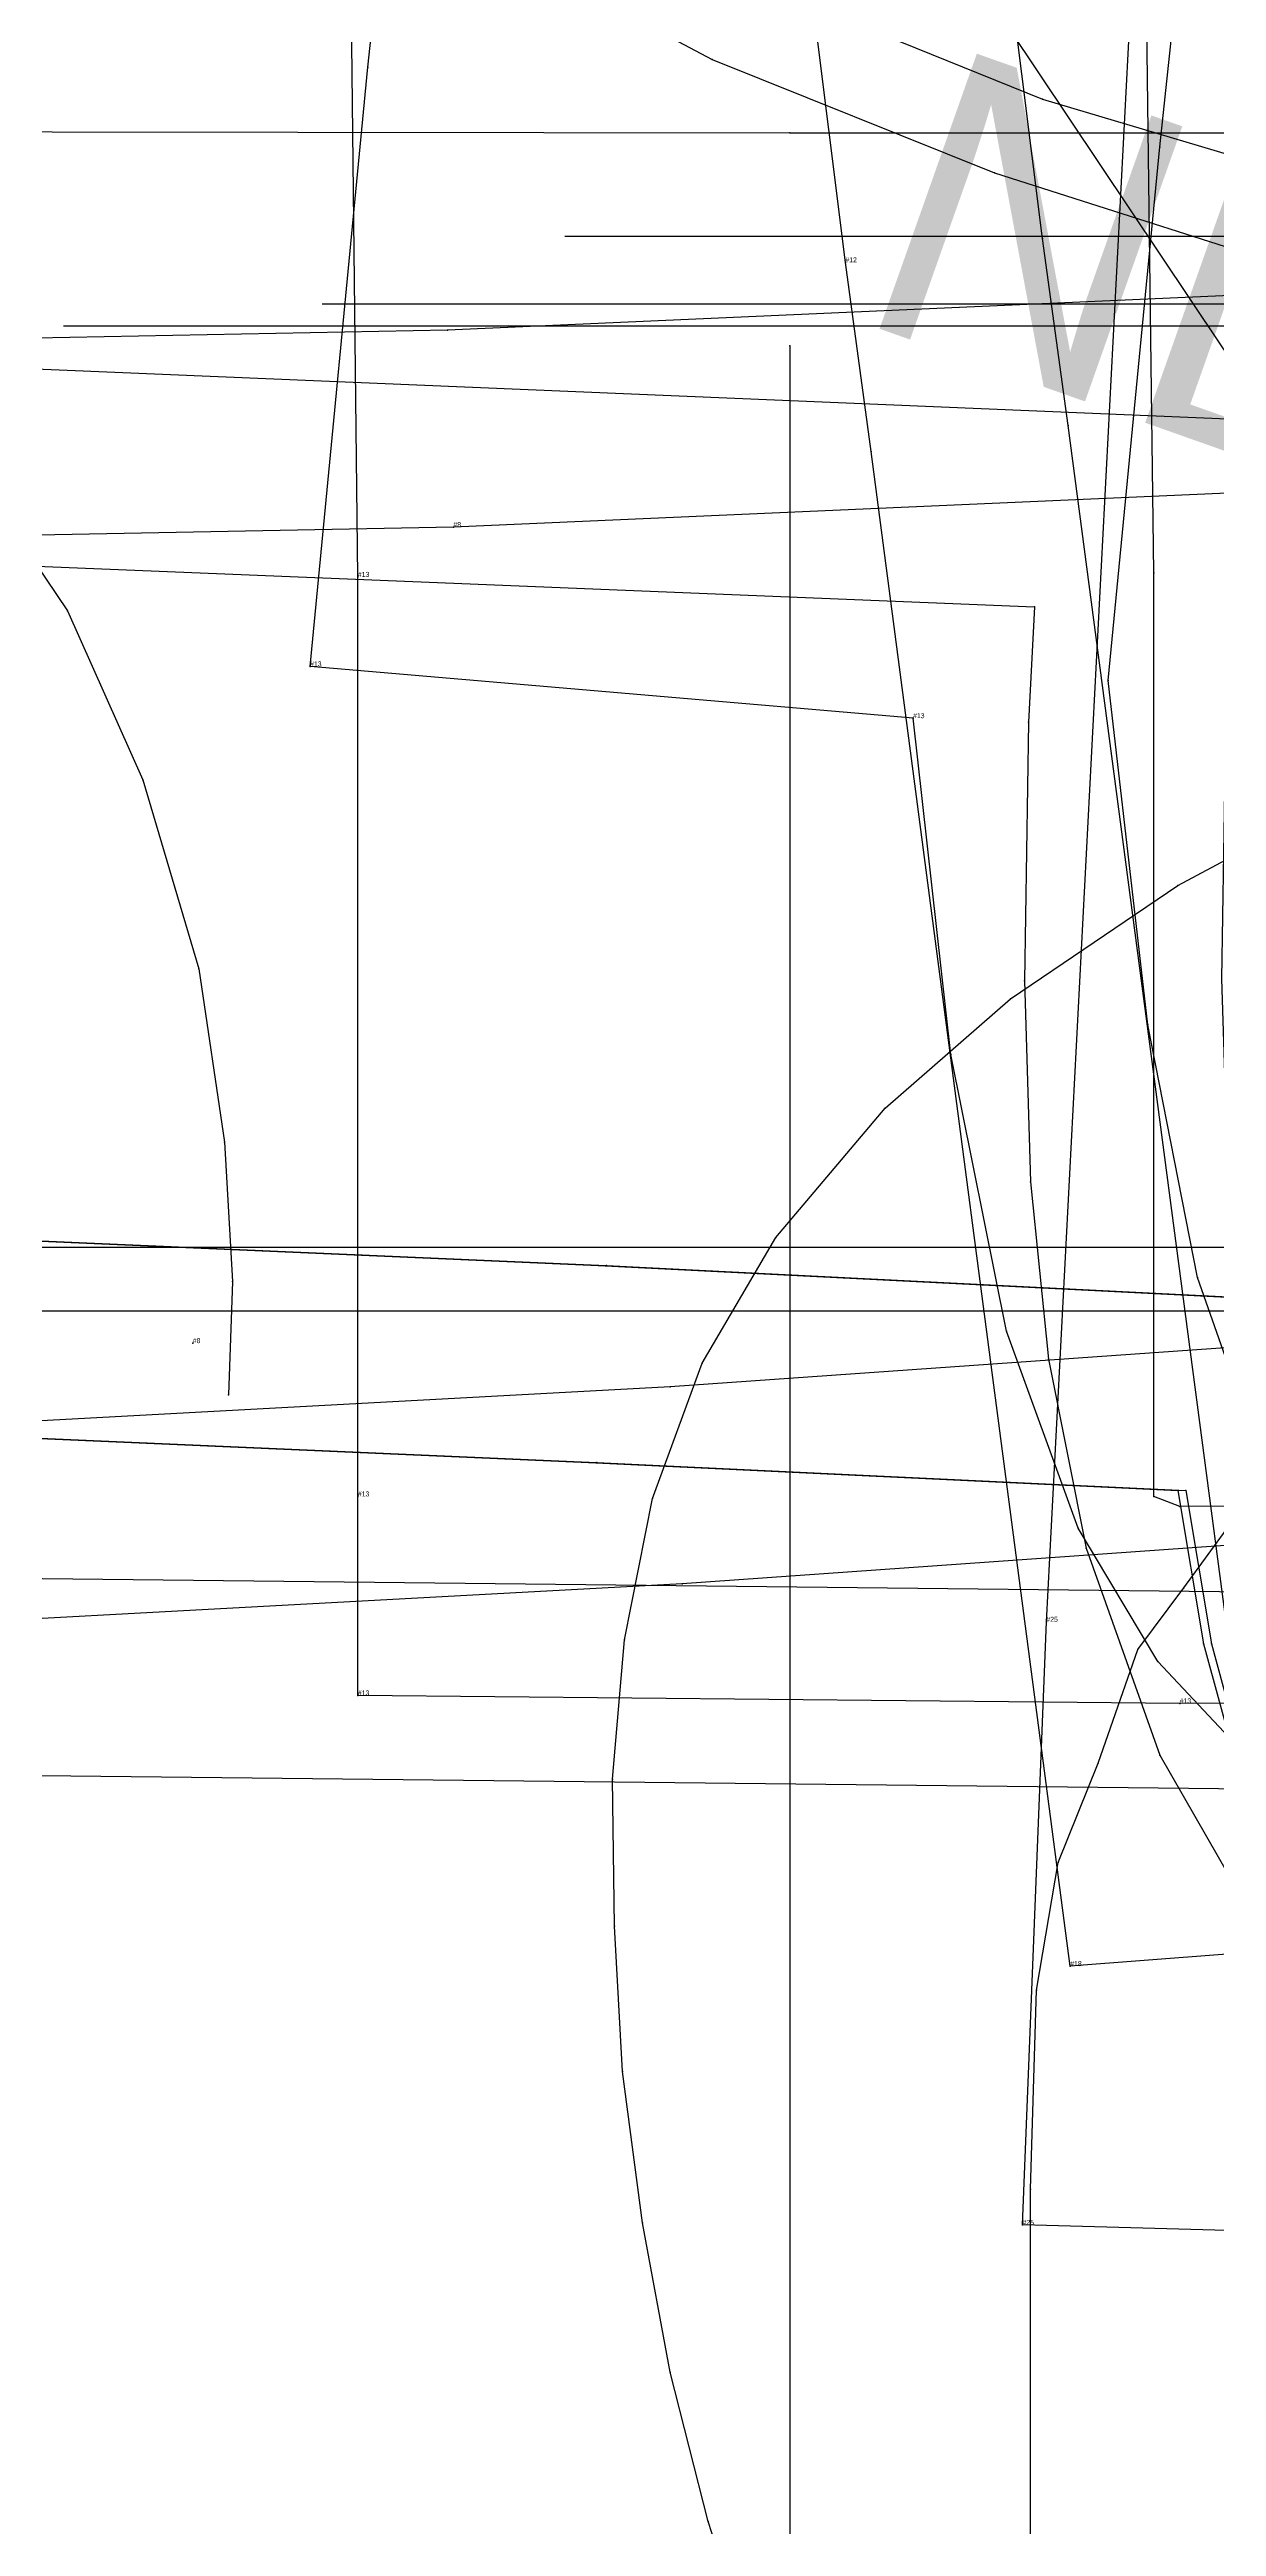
# Model space of a CAD drawing. Header units: metres. Extents: x -978 to 4188, y -881 to 1095.
# Drawn here: x -133.1 to -74.5, y 58.5 to 183 of the extents above; entities that cross this region are included whole.
import ezdxf

# ---------------------------------------------------------------- set-up
doc = ezdxf.new("R2010")
doc.units = ezdxf.units.M

# ---------------------------------------------------------------- blocks, each defined once
blk = doc.blocks.new('BACK 2P')
at = {"layer": '1'}
blk.add_lwpolyline([(264.6, 211.15), (267.7, 159.85), (271.5, 95.55), (273.6, 58.35), (274.1, 48.85), (254.3, 47.65), (241.3, 47.35), (215.9, 47.15), (163.6, 47.15), (78.4, 47.95), (-29.4, 49.15)], dxfattribs=at)
at = {"layer": '14'}
blk.add_lwpolyline([(254.7, 210.85), (257.8, 159.25), (261.6, 95.05), (263.7, 57.85), (253.9, 57.55), (241.2, 57.25), (215.9, 57.15), (163.6, 57.15), (78.4, 57.85), (-29.3, 59.05)], dxfattribs=at)
at = {"layer": '5'}
blk.add_line((166.7, 123.05), (-12.2, 123.05), dxfattribs=at)
at = {"layer": '7'}
blk.add_line((174.8, 121.95), (-25.2, 121.95), dxfattribs=at)
at = {"layer": '84'}
blk.add_lwpolyline([(264.6, 211.15), (267.7, 159.85), (271.5, 95.55), (273.6, 58.35), (274.1, 48.85), (254.3, 47.65), (241.3, 47.35), (215.9, 47.15), (163.6, 47.15), (78.4, 47.95), (-29.4, 49.15)], dxfattribs=at)
at = {"layer": '87'}
blk.add_lwpolyline([(254.7, 210.85), (257.8, 159.25), (261.6, 95.05), (263.7, 57.85), (253.9, 57.55), (241.2, 57.25), (215.9, 57.15), (163.6, 57.15), (78.4, 57.85), (-29.3, 59.05)], dxfattribs=at)
blk = doc.blocks.new('BTTM BK 2P')
at = {"layer": '1'}
blk.add_lwpolyline([(220.6, 49.65), (210.6, 49.65), (165, 50.05), (68.3, 50.45), (-14.6, 50.25), (-55.9, 50.65), (-55.9, 60.65), (-55.9, 106.85), (-56.6, 169.35), (-58.3, 266.95), (-60.2, 333.45), (-61.7, 366.95), (-21.6, 366.95), (77.6, 366.85), (186.5, 366.55), (216.3, 366.35), (217.8, 305.55), (218.5, 276.75), (219.3, 241.95), (219.5, 237.25), (220.4, 169.25), (220.6, 106.45), (220.6, 59.35), (220.6, 49.65)], close=True, dxfattribs=at)
at = {"layer": '14'}
blk.add_lwpolyline([(210.6, 59.65), (165, 59.95), (68.3, 60.35), (-14.6, 60.15), (-15.9, 60.65), (-15.9, 107.05), (-16.7, 169.85), (-18.4, 267.75), (-20.3, 334.85), (-21.2, 356.95), (77.6, 356.95), (186.5, 356.65), (206.6, 356.55), (207.9, 305.35), (208.6, 276.55), (209.4, 241.95), (209.6, 236.95), (210.5, 169.15), (210.6, 106.45), (210.6, 59.65)], dxfattribs=at)
at = {"layer": '2'}
for p in [(-15.9, 107.05), (-55.9, 106.85), (-55.9, 60.65), (-55.9, 60.65), (-15.9, 60.65), (-14.6, 60.15), (-55.9, 50.65), (-14.6, 50.25), (-14.6, 50.25)]:
    blk.add_point(p, dxfattribs=at)
at = {"layer": '4'}
for p in [(-55.9, 60.65, 2.5), (-14.6, 50.25, 2.5)]:
    blk.add_point(p, dxfattribs=at)
at = {"layer": '84'}
blk.add_lwpolyline([(220.6, 49.65), (210.6, 49.65), (165, 50.05), (68.3, 50.45), (-14.6, 50.25), (-55.9, 50.65), (-55.9, 60.65), (-55.9, 106.85), (-56.6, 169.35), (-58.3, 266.95), (-60.2, 333.45), (-61.7, 366.95), (-21.6, 366.95), (77.6, 366.85), (186.5, 366.55), (216.3, 366.35), (217.8, 305.55), (218.5, 276.75), (219.3, 241.95), (219.5, 237.25), (220.4, 169.25), (220.6, 106.45), (220.6, 59.35), (220.6, 49.65)], close=True, dxfattribs=at)
at = {"layer": '87'}
blk.add_lwpolyline([(210.6, 59.65), (165, 59.95), (68.3, 60.35), (-14.6, 60.15), (-15.9, 60.65), (-15.9, 107.05), (-16.7, 169.85), (-18.4, 267.75), (-20.3, 334.85), (-21.2, 356.95), (77.6, 356.95), (186.5, 356.65), (206.6, 356.55), (207.9, 305.35), (208.6, 276.55), (209.4, 241.95), (209.6, 236.95), (210.5, 169.15), (210.6, 106.45), (210.6, 59.65)], dxfattribs=at)
at = {"layer": '2'}
for p in [(-55.9, 106.85), (-55.9, 60.65), (-55.9, 50.65), (-14.6, 50.25)]:
    blk.add_text('#13', height=0.25, dxfattribs=at).set_placement(p)
blk = doc.blocks.new('LEFT FRONT 1P')
at = {"layer": '1'}
blk.add_lwpolyline([(175.1, 58.55), (13.2, 46.05), (-22, 43.35), (-32, 119.45), (-33.3, 128.95), (-41.6, 195.25), (-50.3, 269.45)], dxfattribs=at)
at = {"layer": '14'}
blk.add_lwpolyline([(162.6, 67.55), (12.5, 55.95), (-13.3, 54.05), (-22.1, 120.75), (-23.4, 130.15), (-31.7, 196.35), (-40.4, 270.45)], dxfattribs=at)
at = {"layer": '2'}
for p in [(-23.4, 130.15), (-33.3, 128.95), (-33.3, 128.95), (-22, 43.35)]:
    blk.add_point(p, dxfattribs=at)
at = {"layer": '3'}
for p in [(-22.1, 120.75), (-32, 119.45)]:
    blk.add_point(p, dxfattribs=at)
at = {"layer": '4'}
blk.add_point((-33.3, 128.95, 2.5), dxfattribs=at)
at = {"layer": '84'}
blk.add_lwpolyline([(175.1, 58.55), (13.2, 46.05), (-22, 43.35), (-32, 119.45), (-33.3, 128.95), (-41.6, 195.25), (-50.3, 269.45)], dxfattribs=at)
at = {"layer": '87'}
blk.add_lwpolyline([(162.6, 67.55), (12.5, 55.95), (-13.3, 54.05), (-22.1, 120.75), (-23.4, 130.15), (-31.7, 196.35), (-40.4, 270.45)], dxfattribs=at)
at = {"layer": '2'}
for s, p in [('#12', (-33.3, 128.95)), ('#18', (-22, 43.35))]:
    blk.add_text(s, height=0.25, dxfattribs=at).set_placement(p)
blk = doc.blocks.new('POCKET 2P')
at = {"layer": '1'}
blk.add_lwpolyline([(-41.9, 91.65), (-41.9, 118.85), (-41.6, 128.85), (-40.5, 135.25), (-38.5, 140.25), (-36.5, 145.95), (-34.2, 149.05), (-29.3, 155.75), (-18.7, 161.25), (-15.6, 163.05), (-11.6, 165.05), (-6, 166.95), (2, 167.85), (9.3, 167.55), (15.4, 166.95), (21.1, 166.35), (89.6, 159.45), (153.4, 152.45), (185.6, 156.05), (185.6, 156.05), (185.6, -35.05)], dxfattribs=at)
at = {"layer": '2'}
for p in [(-34.2, 149.05), (-34.2, 149.05), (-41.9, 118.85)]:
    blk.add_point(p, dxfattribs=at)
at = {"layer": '3'}
for p in [(-36.5, 145.95), (-38.5, 140.25), (-40.5, 135.25), (-41.6, 128.85)]:
    blk.add_point(p, dxfattribs=at)
at = {"layer": '4'}
blk.add_point((-34.2, 149.05, 2.5), dxfattribs=at)
at = {"layer": '84'}
blk.add_lwpolyline([(-41.9, 91.65), (-41.9, 118.85), (-41.6, 128.85), (-40.5, 135.25), (-38.5, 140.25), (-36.5, 145.95), (-34.2, 149.05), (-29.3, 155.75), (-18.7, 161.25), (-15.6, 163.05), (-11.6, 165.05), (-6, 166.95), (2, 167.85), (9.3, 167.55), (15.4, 166.95), (21.1, 166.35), (89.6, 159.45), (153.4, 152.45), (185.6, 156.05), (185.6, 156.05), (185.6, -35.05)], dxfattribs=at)
blk = doc.blocks.new('LINING POCKET 2P')
at = {"layer": '1'}
blk.add_lwpolyline([(-41.9, 91.65), (-41.9, 118.85), (-41.6, 128.85), (-40.5, 135.25), (-38.5, 140.25), (-36.5, 145.95), (-34.2, 149.05), (-29.3, 155.75), (-18.7, 161.25), (-15.6, 163.05), (-11.6, 165.05), (-6, 166.95), (2, 167.85), (9.3, 167.55), (15.4, 166.95), (21.1, 166.35), (89.6, 159.45), (143.5, 153.65), (143.5, -32.05)], dxfattribs=at)
at = {"layer": '2'}
for p in [(-34.2, 149.05), (-34.2, 149.05), (-41.9, 118.85)]:
    blk.add_point(p, dxfattribs=at)
at = {"layer": '3'}
for p in [(-36.5, 145.95), (-38.5, 140.25), (-40.5, 135.25), (-41.6, 128.85)]:
    blk.add_point(p, dxfattribs=at)
at = {"layer": '4'}
blk.add_point((-34.2, 149.05, 2.5), dxfattribs=at)
at = {"layer": '84'}
blk.add_lwpolyline([(-41.9, 91.65), (-41.9, 118.85), (-41.6, 128.85), (-40.5, 135.25), (-38.5, 140.25), (-36.5, 145.95), (-34.2, 149.05), (-29.3, 155.75), (-18.7, 161.25), (-15.6, 163.05), (-11.6, 165.05), (-6, 166.95), (2, 167.85), (9.3, 167.55), (15.4, 166.95), (21.1, 166.35), (89.6, 159.45), (143.5, 153.65), (143.5, -32.05)], dxfattribs=at)
blk = doc.blocks.new('VELLUTO FACING INSIDE RIGHT 1P')
at = {"layer": '1'}
blk.add_lwpolyline([(231.3, 165.85), (293.2, 163.25), (292.3, 147.75), (292.1, 135.15), (292.4, 125.65), (293.3, 117.45), (294.9, 109.05), (298, 100.25), (302.9, 91.65), (310.2, 82.85), (320.3, 74.45), (332.2, 66.25), (344, 58.95), (354.4, 53.55), (362.4, 49.95), (368.7, 47.45), (375.1, 45.15), (381.9, 42.65), (360.9, 1.15), (360.9, 1.15), (303, 16.55), (257.4, 27.85), (223.8, 35.55)], dxfattribs=at)
at = {"layer": '14'}
blk.add_lwpolyline([(230.9, 155.95), (282.7, 153.85), (282.4, 148.05), (282.2, 135.05), (282.5, 124.95), (283.4, 116.05), (285.3, 106.55), (289, 96.15), (294.8, 86.05), (303.2, 75.95), (314.3, 66.55), (326.8, 57.95), (339.1, 50.35), (350, 44.65), (358.5, 40.85), (365.2, 38.15), (367.9, 37.25), (355.7, 12.85)], dxfattribs=at)
at = {"layer": '2'}
blk.add_point((282.7, 153.85), dxfattribs=at)
at = {"layer": '3'}
for p in [(282.4, 148.05), (282.2, 135.05), (282.5, 124.95), (283.4, 116.05), (285.3, 106.55), (289, 96.15)]:
    blk.add_point(p, dxfattribs=at)
at = {"layer": '84'}
blk.add_lwpolyline([(231.3, 165.85), (293.2, 163.25), (292.3, 147.75), (292.1, 135.15), (292.4, 125.65), (293.3, 117.45), (294.9, 109.05), (298, 100.25), (302.9, 91.65), (310.2, 82.85), (320.3, 74.45), (332.2, 66.25), (344, 58.95), (354.4, 53.55), (362.4, 49.95), (368.7, 47.45), (375.1, 45.15), (381.9, 42.65), (360.9, 1.15), (360.9, 1.15), (303, 16.55), (257.4, 27.85), (223.8, 35.55)], dxfattribs=at)
at = {"layer": '87'}
blk.add_lwpolyline([(230.9, 155.95), (282.7, 153.85), (282.4, 148.05), (282.2, 135.05), (282.5, 124.95), (283.4, 116.05), (285.3, 106.55), (289, 96.15), (294.8, 86.05), (303.2, 75.95), (314.3, 66.55), (326.8, 57.95), (339.1, 50.35), (350, 44.65), (358.5, 40.85), (365.2, 38.15), (367.9, 37.25), (355.7, 12.85)], dxfattribs=at)
blk = doc.blocks.new('UNDER SLEEVE 2P')
at = {"layer": '1'}
blk.add_lwpolyline([(117.5, 200.95), (123.6, 193.55), (130.1, 186.95), (137.7, 179.95), (149.1, 168.85), (161.7, 156.45), (173.2, 144.85), (183.3, 134.35), (193.8, 123.25), (205.2, 110.85), (216.2, 98.35), (224.9, 88.25), (230.7, 81.45), (234.6, 77.15), (231.1, 69.15), (185.4, 64.95), (143.3, 61.65), (110.8, 59.85), (47.2, 55.35), (-12.2, 52.15)], dxfattribs=at)
at = {"layer": '13'}
blk.add_point((22.6, 67.45, 3), dxfattribs=at)
at = {"layer": '14'}
blk.add_lwpolyline([(103.6, 203.45), (109.6, 194.95), (116.2, 186.85), (123.2, 179.75), (131.2, 172.55), (142.1, 161.75), (154.6, 149.35), (166, 137.85), (176.1, 127.45), (186.5, 116.55), (197.8, 104.25), (208.7, 91.85), (217.3, 81.85), (220.4, 78.25), (184.6, 74.85), (142.7, 71.55), (110.5, 69.75), (46.6, 65.25), (-12.6, 62.05)], dxfattribs=at)
at = {"layer": '2'}
for p in [(22.6, 67.45), (24.4, 64.85)]:
    blk.add_point(p, dxfattribs=at)
at = {"layer": '3'}
for p in [(16.3, 104.25), (20.1, 95.75), (22.9, 86.25), (24.2, 77.55), (24.6, 70.55), (46.6, 65.25), (47.2, 55.35)]:
    blk.add_point(p, dxfattribs=at)
at = {"layer": '5'}
blk.add_line((113.4, 123.05), (41.3, 123.05), dxfattribs=at)
at = {"layer": '7'}
blk.add_line((113.4, 123.05), (41.3, 123.05), dxfattribs=at)
at = {"layer": '8'}
blk.add_lwpolyline([(-120.4, 120.75), (-90.2, 121.55), (-55.9, 122.45), (-32.7, 122.85), (-21.7, 122.15), (-11, 120.55), (-1.4, 118.05), (6.3, 115.05), (11.9, 110.75), (16.3, 104.25), (20.1, 95.75), (22.9, 86.25), (24.2, 77.55), (24.6, 70.55), (24.4, 64.85)], dxfattribs=at)
at = {"layer": '84'}
blk.add_lwpolyline([(117.5, 200.95), (123.6, 193.55), (130.1, 186.95), (137.7, 179.95), (149.1, 168.85), (161.7, 156.45), (173.2, 144.85), (183.3, 134.35), (193.8, 123.25), (205.2, 110.85), (216.2, 98.35), (224.9, 88.25), (230.7, 81.45), (234.6, 77.15), (231.1, 69.15), (185.4, 64.95), (143.3, 61.65), (110.8, 59.85), (47.2, 55.35), (-12.2, 52.15)], dxfattribs=at)
at = {"layer": '85'}
blk.add_lwpolyline([(-120.4, 120.75), (-90.2, 121.55), (-55.9, 122.45), (-32.7, 122.85), (-21.7, 122.15), (-11, 120.55), (-1.4, 118.05), (6.3, 115.05), (11.9, 110.75), (16.3, 104.25), (20.1, 95.75), (22.9, 86.25), (24.2, 77.55), (24.6, 70.55), (24.4, 64.85)], dxfattribs=at)
at = {"layer": '87'}
blk.add_lwpolyline([(103.6, 203.45), (109.6, 194.95), (116.2, 186.85), (123.2, 179.75), (131.2, 172.55), (142.1, 161.75), (154.6, 149.35), (166, 137.85), (176.1, 127.45), (186.5, 116.55), (197.8, 104.25), (208.7, 91.85), (217.3, 81.85), (220.4, 78.25), (184.6, 74.85), (142.7, 71.55), (110.5, 69.75), (46.6, 65.25), (-12.6, 62.05)], dxfattribs=at)
at = {"layer": '13'}
blk.add_text('#8', height=0.25, dxfattribs=at).set_placement((22.6, 67.45))
at = {"layer": '2'}
blk.add_text('#8', height=0.25, dxfattribs=at).set_placement((22.6, 67.45))
blk = doc.blocks.new('UNDR SLV 2P')
at = {"layer": '1'}
blk.add_lwpolyline([(218, 50.45), (186.3, 51.25), (168, 51.75), (148.6, 52.75), (125.9, 53.75), (90, 55.25), (59.6, 56.15), (58.8, 35.45), (-42.1, 38.25), (-40.9, 68.55), (-35.7, 168.25), (-1.6, 175.25), (26.5, 180.75), (49.1, 184.85), (139.1, 201.75), (184.5, 209.95), (195.7, 156.55), (218, 50.45)], close=True, dxfattribs=at)
at = {"layer": '2'}
for p in [(-40.9, 68.55), (-40.9, 68.55), (-42.1, 38.25)]:
    blk.add_point(p, dxfattribs=at)
at = {"layer": '4'}
blk.add_point((-40.9, 68.55, 2.5), dxfattribs=at)
at = {"layer": '84'}
blk.add_lwpolyline([(218, 50.45), (186.3, 51.25), (168, 51.75), (148.6, 52.75), (125.9, 53.75), (90, 55.25), (59.6, 56.15), (58.8, 35.45), (-42.1, 38.25), (-40.9, 68.55), (-35.7, 168.25), (-1.6, 175.25), (26.5, 180.75), (49.1, 184.85), (139.1, 201.75), (184.5, 209.95), (195.7, 156.55), (218, 50.45)], close=True, dxfattribs=at)
at = {"layer": '2'}
for p in [(-40.9, 68.55), (-42.1, 38.25)]:
    blk.add_text('#25', height=0.25, dxfattribs=at).set_placement(p)
blk = doc.blocks.new('LINING BK 1P')
at = {"layer": '14'}
blk.add_lwpolyline([(10.5, 427.65), (149.8, 430.25), (150.7, 423.65), (154.3, 412.15), (160, 402.05), (166.2, 394.35), (172.3, 388.55), (178.8, 383.55), (186.3, 378.95), (196.7, 374.75), (206.1, 371.95), (215.7, 369.65), (226.6, 367.55), (239.1, 366.15), (252.5, 364.95), (266.7, 364.45), (282.2, 364.15), (298.3, 364.65), (313.9, 365.45)], dxfattribs=at)
at = {"layer": '3'}
blk.add_point((196.7, 374.75), dxfattribs=at)
at = {"layer": '87'}
blk.add_lwpolyline([(10.5, 427.65), (149.8, 430.25), (150.7, 423.65), (154.3, 412.15), (160, 402.05), (166.2, 394.35), (172.3, 388.55), (178.8, 383.55), (186.3, 378.95), (196.7, 374.75), (206.1, 371.95), (215.7, 369.65), (226.6, 367.55), (239.1, 366.15), (252.5, 364.95), (266.7, 364.45), (282.2, 364.15), (298.3, 364.65), (313.9, 365.45)], dxfattribs=at)
blk = doc.blocks.new('LNN PKT INSIDE 2P')
at = {"layer": '1'}
blk.add_lwpolyline([(222.5, -0.25), (57.2, -0.25), (-153.1, -0.25), (-153.1, 22.05), (-153.1, 158.15), (-152.9, 179.35), (57.2, 179.05), (222.5, 179.05), (222.5, 109.05), (222.5, -0.25)], close=True, dxfattribs=at)
at = {"layer": '2'}
for p in [(57.2, 179.05), (57.2, 179.05), (57.2, 168.35)]:
    blk.add_point(p, dxfattribs=at)
at = {"layer": '4'}
blk.add_point((57.2, 179.05, 2.5), dxfattribs=at)
at = {"layer": '5'}
blk.add_line((200.2, 123.05), (-45.6, 123.05), dxfattribs=at)
at = {"layer": '7'}
blk.add_line((205.4, 119.85), (-64.9, 119.85), dxfattribs=at)
at = {"layer": '8'}
blk.add_lwpolyline([(57.2, 168.35), (57.2, 9.650001)], dxfattribs=at)
at = {"layer": '84'}
blk.add_lwpolyline([(222.5, -0.25), (57.2, -0.25), (-153.1, -0.25), (-153.1, 22.05), (-153.1, 158.15), (-152.9, 179.35), (57.2, 179.05), (222.5, 179.05), (222.5, 109.05), (222.5, -0.25)], close=True, dxfattribs=at)
at = {"layer": '85'}
blk.add_lwpolyline([(57.2, 168.35), (57.2, 9.650001)], dxfattribs=at)
blk = doc.blocks.new('DETACHABLE REV NYLON BK 1P')
at = {"layer": '1'}
blk.add_lwpolyline([(111.9, 397.45), (119.2, 387.75), (127.6, 379.15), (137.5, 371.85), (149.2, 365.65), (163.4, 359.95), (180.6, 354.45), (200.6, 349.55), (222.5, 346.45), (245.3, 344.95), (269.1, 344.45), (293.8, 344.55), (318.2, 345.95), (340.3, 348.15), (358.6, 350.45), (372.9, 352.55), (384.6, 354.85), (396.2, 327.65), (408.6, 299.95), (418.6, 277.35), (427, 257.05), (434.2, 239.55)], dxfattribs=at)
at = {"layer": '14'}
blk.add_lwpolyline([(111.9, 397.45), (119.2, 387.75), (127.6, 379.15), (137.5, 371.85), (149.2, 365.65), (163.4, 359.95), (180.6, 354.45), (200.6, 349.55), (222.5, 346.45), (245.3, 344.95), (269.1, 344.45), (293.8, 344.55), (318.2, 345.95), (340.3, 348.15), (358.6, 350.45), (372.9, 352.55), (374.6, 352.85), (387, 323.95), (399.5, 295.95), (409.4, 273.45), (417.8, 253.25), (425, 235.75)], dxfattribs=at)
at = {"layer": '3'}
for p in [(149.2, 365.65), (149.2, 365.65), (163.4, 359.95), (163.4, 359.95)]:
    blk.add_point(p, dxfattribs=at)
at = {"layer": '84'}
blk.add_lwpolyline([(111.9, 397.45), (119.2, 387.75), (127.6, 379.15), (137.5, 371.85), (149.2, 365.65), (163.4, 359.95), (180.6, 354.45), (200.6, 349.55), (222.5, 346.45), (245.3, 344.95), (269.1, 344.45), (293.8, 344.55), (318.2, 345.95), (340.3, 348.15), (358.6, 350.45), (372.9, 352.55), (384.6, 354.85), (396.2, 327.65), (408.6, 299.95), (418.6, 277.35), (427, 257.05), (434.2, 239.55)], dxfattribs=at)
at = {"layer": '87'}
blk.add_lwpolyline([(111.9, 397.45), (119.2, 387.75), (127.6, 379.15), (137.5, 371.85), (149.2, 365.65), (163.4, 359.95), (180.6, 354.45), (200.6, 349.55), (222.5, 346.45), (245.3, 344.95), (269.1, 344.45), (293.8, 344.55), (318.2, 345.95), (340.3, 348.15), (358.6, 350.45), (372.9, 352.55), (374.6, 352.85), (387, 323.95), (399.5, 295.95), (409.4, 273.45), (417.8, 253.25), (425, 235.75)], dxfattribs=at)
at = {"layer": '15'}
blk.add_text('NET+STRIP', height=14.661, rotation=340.5214, dxfattribs=at).set_placement((156.1, 352.65))
blk = doc.blocks.new('DETACHABLE REV TXT BK 1P')
at = {"layer": '1'}
blk.add_lwpolyline([(111.9, 397.45), (119.2, 387.75), (127.6, 379.15), (137.5, 371.85), (149.2, 365.65), (163.4, 359.95), (180.6, 354.45), (200.6, 349.55), (222.5, 346.45), (245.3, 344.95), (269.1, 344.45), (293.8, 344.55), (318.2, 345.95), (340.3, 348.15), (358.6, 350.45), (372.9, 352.55), (384.6, 354.85), (396.2, 327.65), (408.6, 299.95), (418.6, 277.35), (427, 257.05), (434.2, 239.55)], dxfattribs=at)
at = {"layer": '14'}
blk.add_lwpolyline([(111.9, 397.45), (119.2, 387.75), (127.6, 379.15), (137.5, 371.85), (149.2, 365.65), (163.4, 359.95), (180.6, 354.45), (200.6, 349.55), (222.5, 346.45), (245.3, 344.95), (269.1, 344.45), (293.8, 344.55), (318.2, 345.95), (340.3, 348.15), (358.6, 350.45), (372.9, 352.55), (374.6, 352.85), (387, 323.95), (399.5, 295.95), (409.4, 273.45), (417.8, 253.25), (425, 235.75)], dxfattribs=at)
at = {"layer": '3'}
for p in [(149.2, 365.65), (149.2, 365.65), (163.4, 359.95), (163.4, 359.95)]:
    blk.add_point(p, dxfattribs=at)
at = {"layer": '84'}
blk.add_lwpolyline([(111.9, 397.45), (119.2, 387.75), (127.6, 379.15), (137.5, 371.85), (149.2, 365.65), (163.4, 359.95), (180.6, 354.45), (200.6, 349.55), (222.5, 346.45), (245.3, 344.95), (269.1, 344.45), (293.8, 344.55), (318.2, 345.95), (340.3, 348.15), (358.6, 350.45), (372.9, 352.55), (384.6, 354.85), (396.2, 327.65), (408.6, 299.95), (418.6, 277.35), (427, 257.05), (434.2, 239.55)], dxfattribs=at)
at = {"layer": '87'}
blk.add_lwpolyline([(111.9, 397.45), (119.2, 387.75), (127.6, 379.15), (137.5, 371.85), (149.2, 365.65), (163.4, 359.95), (180.6, 354.45), (200.6, 349.55), (222.5, 346.45), (245.3, 344.95), (269.1, 344.45), (293.8, 344.55), (318.2, 345.95), (340.3, 348.15), (358.6, 350.45), (372.9, 352.55), (374.6, 352.85), (387, 323.95), (399.5, 295.95), (409.4, 273.45), (417.8, 253.25), (425, 235.75)], dxfattribs=at)
at = {"layer": '15'}
blk.add_text('NET+STRIP', height=14.661, rotation=340.5214, dxfattribs=at).set_placement((156.1, 352.65))
blk = doc.blocks.new('DETACHABLE REV NYLON FRNT 2P')
at = {"layer": '1'}
blk.add_lwpolyline([(166.4, 205.85), (205.2, 204.15), (243.1, 202.25), (243.1, 202.25), (244.2, 194.45), (245.3, 187.15), (247.4, 179.35), (251.8, 170.25), (258.9, 160.05), (268, 149.85), (278.8, 140.65)], dxfattribs=at)
at = {"layer": '14'}
for points in [[(234.3, 192.85), (235.6, 185.15), (238.1, 175.95), (243.2, 165.25), (251.1, 153.85), (261.1, 142.75), (272.9, 132.65), (286.2, 124.15), (299.6, 116.95), (312.9, 110.85), (324.5, 106.25), (331.5, 103.85), (319.6, 75.25), (306.2, 42.75), (296.2, 17.75), (288.7, -1.65), (277.4, -30.75), (262.9, -24.05), (241.3, -14.95), (222.2, -8.55), (205, -4.55), (188.4, -1.55), (171.6, 0.95)], [(166, 195.95), (204.7, 194.25), (234.3, 192.85)]]:
    blk.add_lwpolyline(points, dxfattribs=at)
at = {"layer": '2'}
blk.add_point((234.3, 192.85), dxfattribs=at)
blk.add_point((234.3, 192.85), dxfattribs=at)
at = {"layer": '3'}
for p in [(205.2, 204.15), (204.7, 194.25), (235.6, 185.15)]:
    blk.add_point(p, dxfattribs=at)
at = {"layer": '84'}
blk.add_lwpolyline([(166.4, 205.85), (205.2, 204.15), (243.1, 202.25), (243.1, 202.25), (244.2, 194.45), (245.3, 187.15), (247.4, 179.35), (251.8, 170.25), (258.9, 160.05), (268, 149.85), (278.8, 140.65)], dxfattribs=at)
at = {"layer": '87'}
for points in [[(234.3, 192.85), (235.6, 185.15), (238.1, 175.95), (243.2, 165.25), (251.1, 153.85), (261.1, 142.75), (272.9, 132.65), (286.2, 124.15), (299.6, 116.95), (312.9, 110.85), (324.5, 106.25), (331.5, 103.85), (319.6, 75.25), (306.2, 42.75), (296.2, 17.75), (288.7, -1.65), (277.4, -30.75), (262.9, -24.05), (241.3, -14.95), (222.2, -8.55), (205, -4.55), (188.4, -1.55), (171.6, 0.95)], [(166, 195.95), (204.7, 194.25), (234.3, 192.85)]]:
    blk.add_lwpolyline(points, dxfattribs=at)
blk = doc.blocks.new('DETACHABLE REV TXT FRNT 2P')
at = {"layer": '1'}
blk.add_lwpolyline([(166.4, 205.85), (205.2, 204.15), (243.1, 202.25), (243.1, 202.25), (244.2, 194.45), (245.3, 187.15), (247.4, 179.35), (251.8, 170.25), (258.9, 160.05), (268, 149.85), (278.8, 140.65)], dxfattribs=at)
at = {"layer": '14'}
for points in [[(234.3, 192.85), (235.6, 185.15), (238.1, 175.95), (243.2, 165.25), (251.1, 153.85), (261.1, 142.75), (272.9, 132.65), (286.2, 124.15), (299.6, 116.95), (312.9, 110.85), (324.5, 106.25), (331.5, 103.85), (319.6, 75.25), (306.2, 42.75), (296.2, 17.75), (288.7, -1.65), (277.4, -30.75), (262.9, -24.05), (241.3, -14.95), (222.2, -8.55), (205, -4.55), (188.4, -1.55), (171.6, 0.95)], [(166, 195.95), (204.7, 194.25), (234.3, 192.85)]]:
    blk.add_lwpolyline(points, dxfattribs=at)
at = {"layer": '2'}
blk.add_point((234.3, 192.85), dxfattribs=at)
blk.add_point((234.3, 192.85), dxfattribs=at)
at = {"layer": '3'}
for p in [(205.2, 204.15), (204.7, 194.25), (235.6, 185.15)]:
    blk.add_point(p, dxfattribs=at)
at = {"layer": '84'}
blk.add_lwpolyline([(166.4, 205.85), (205.2, 204.15), (243.1, 202.25), (243.1, 202.25), (244.2, 194.45), (245.3, 187.15), (247.4, 179.35), (251.8, 170.25), (258.9, 160.05), (268, 149.85), (278.8, 140.65)], dxfattribs=at)
at = {"layer": '87'}
for points in [[(234.3, 192.85), (235.6, 185.15), (238.1, 175.95), (243.2, 165.25), (251.1, 153.85), (261.1, 142.75), (272.9, 132.65), (286.2, 124.15), (299.6, 116.95), (312.9, 110.85), (324.5, 106.25), (331.5, 103.85), (319.6, 75.25), (306.2, 42.75), (296.2, 17.75), (288.7, -1.65), (277.4, -30.75), (262.9, -24.05), (241.3, -14.95), (222.2, -8.55), (205, -4.55), (188.4, -1.55), (171.6, 0.95)], [(166, 195.95), (204.7, 194.25), (234.3, 192.85)]]:
    blk.add_lwpolyline(points, dxfattribs=at)
blk = doc.blocks.new('LINING PKT X DETACHABLE8P')
at = {"layer": '1'}
blk.add_lwpolyline([(-45.2, 70.25), (-47.6, 77.65), (-49.5, 85.15), (-50.9, 92.65), (-51.9, 100.25), (-52.3, 107.55), (-52.4, 114.95), (-51.8, 121.95), (-50.4, 129.05), (-47.9, 135.85), (-44.2, 142.15), (-38.7, 148.65), (-32.4, 154.15), (-24, 159.85), (-15, 164.65), (-4.1, 169.05), (7.1, 172.45), (19.6, 175.05), (32.2, 176.75), (45, 177.65), (57.7, 178.05), (71.7, 177.95), (87.8, 176.05)], dxfattribs=at)
at = {"layer": '3'}
for p in [(-24, 159.85), (-32.4, 154.15), (-38.7, 148.65), (-44.2, 142.15), (-47.9, 135.85), (-50.4, 129.05), (-51.8, 121.95), (-52.4, 114.95), (-52.3, 107.55), (-51.9, 100.25), (-50.9, 92.65), (-49.5, 85.15), (-47.6, 77.65)]:
    blk.add_point(p, dxfattribs=at)
at = {"layer": '84'}
blk.add_lwpolyline([(-45.2, 70.25), (-47.6, 77.65), (-49.5, 85.15), (-50.9, 92.65), (-51.9, 100.25), (-52.3, 107.55), (-52.4, 114.95), (-51.8, 121.95), (-50.4, 129.05), (-47.9, 135.85), (-44.2, 142.15), (-38.7, 148.65), (-32.4, 154.15), (-24, 159.85), (-15, 164.65), (-4.1, 169.05), (7.1, 172.45), (19.6, 175.05), (32.2, 176.75), (45, 177.65), (57.7, 178.05), (71.7, 177.95), (87.8, 176.05)], dxfattribs=at)
blk = doc.blocks.new('PKT X DETACHABLE NYLON 2Pz')
at = {"layer": '1'}
blk.add_lwpolyline([(177.2, 179.65), (181.3, 170.55), (185.7, 160.25), (189.4, 150.55), (192.6, 140.65), (195.6, 130.55), (200.4, 111.65), (176.5, 107.05), (19.1, 71.95), (-4.4, 66.35), (-12.3, 78.15), (-28.5, 101.75), (-39.2, 117.75), (-45.7, 128.45), (177.2, 179.65)], close=True, dxfattribs=at)
at = {"layer": '84'}
blk.add_lwpolyline([(177.2, 179.65), (181.3, 170.55), (185.7, 160.25), (189.4, 150.55), (192.6, 140.65), (195.6, 130.55), (200.4, 111.65), (176.5, 107.05), (19.1, 71.95), (-4.4, 66.35), (-12.3, 78.15), (-28.5, 101.75), (-39.2, 117.75), (-45.7, 128.45), (177.2, 179.65)], close=True, dxfattribs=at)
blk = doc.blocks.new('PKT X DETACHABLE txt 2Pz')
at = {"layer": '1'}
blk.add_lwpolyline([(177.2, 179.65), (181.3, 170.55), (185.7, 160.25), (189.4, 150.55), (192.6, 140.65), (195.6, 130.55), (200.4, 111.65), (176.5, 107.05), (19.1, 71.95), (-4.4, 66.35), (-12.3, 78.15), (-28.5, 101.75), (-39.2, 117.75), (-45.7, 128.45), (177.2, 179.65)], close=True, dxfattribs=at)
at = {"layer": '84'}
blk.add_lwpolyline([(177.2, 179.65), (181.3, 170.55), (185.7, 160.25), (189.4, 150.55), (192.6, 140.65), (195.6, 130.55), (200.4, 111.65), (176.5, 107.05), (19.1, 71.95), (-4.4, 66.35), (-12.3, 78.15), (-28.5, 101.75), (-39.2, 117.75), (-45.7, 128.45), (177.2, 179.65)], close=True, dxfattribs=at)
blk = doc.blocks.new('RIGHT BTTM FRONT 1P')
at = {"layer": '1'}
blk.add_lwpolyline([(87, 35.45), (72.1, 36.95), (63.4, 38.05), (54.5, 39.35), (46.6, 40.75), (40.4, 42.05), (36.2, 43.15), (31.5, 44.55), (23.9, 47.15), (14.7, 51.05), (6, 55.55), (-1.3, 59.75), (-7.4, 63.75), (-12.8, 67.75), (-17.4, 72.65), (-21.4, 79.35), (-25, 89.25), (-27.8, 103.15), (-29.7, 120.05), (-60, 122.65), (-57.1, 152.75), (-52.4, 196.45), (-45.4, 253.85)], dxfattribs=at)
at = {"layer": '14'}
for points in [[(-19.9, 121.95), (-17.3, 148.75), (-12.7, 191.95), (-5.7, 248.95)], [(87.9, 45.35), (73.2, 46.85), (64.7, 47.95), (56.1, 49.15), (48.2, 50.55), (42.7, 51.75), (38.9, 52.75), (34.5, 54.05), (27.5, 56.45), (18.9, 60.05), (10.7, 64.25), (3.9, 68.25), (-1.7, 71.95), (-6.2, 75.15), (-9.5, 78.65), (-12.5, 83.65), (-15.4, 91.95), (-17.9, 104.65), (-19.9, 121.95)]]:
    blk.add_lwpolyline(points, dxfattribs=at)
at = {"layer": '2'}
for p in [(-60, 122.65), (-19.9, 121.95), (-19.9, 121.95), (-29.7, 120.05)]:
    blk.add_point(p, dxfattribs=at)
at = {"layer": '3'}
for p in [(-57.1, 152.75), (-17.3, 148.75), (-17.9, 104.65), (-27.8, 103.15), (-15.4, 91.95), (-25, 89.25), (-21.4, 79.35), (-17.4, 72.65)]:
    blk.add_point(p, dxfattribs=at)
at = {"layer": '84'}
blk.add_lwpolyline([(87, 35.45), (72.1, 36.95), (63.4, 38.05), (54.5, 39.35), (46.6, 40.75), (40.4, 42.05), (36.2, 43.15), (31.5, 44.55), (23.9, 47.15), (14.7, 51.05), (6, 55.55), (-1.3, 59.75), (-7.4, 63.75), (-12.8, 67.75), (-17.4, 72.65), (-21.4, 79.35), (-25, 89.25), (-27.8, 103.15), (-29.7, 120.05), (-60, 122.65), (-57.1, 152.75), (-52.4, 196.45), (-45.4, 253.85)], dxfattribs=at)
at = {"layer": '87'}
for points in [[(-19.9, 121.95), (-17.3, 148.75), (-12.7, 191.95), (-5.7, 248.95)], [(87.9, 45.35), (73.2, 46.85), (64.7, 47.95), (56.1, 49.15), (48.2, 50.55), (42.7, 51.75), (38.9, 52.75), (34.5, 54.05), (27.5, 56.45), (18.9, 60.05), (10.7, 64.25), (3.9, 68.25), (-1.7, 71.95), (-6.2, 75.15), (-9.5, 78.65), (-12.5, 83.65), (-15.4, 91.95), (-17.9, 104.65), (-19.9, 121.95)]]:
    blk.add_lwpolyline(points, dxfattribs=at)
at = {"layer": '2'}
for p in [(-60, 122.65), (-29.7, 120.05)]:
    blk.add_text('#13', height=0.25, dxfattribs=at).set_placement(p)
blk = doc.blocks.new('VELLUTO FACING INSIDE LEFT 1P')
at = {"layer": '1'}
blk.add_lwpolyline([(362, 174.45), (351.9, 165.95), (344.6, 157.15), (339.7, 148.55), (336.7, 139.75), (335.1, 131.35), (334.2, 123.15), (333.9, 113.65), (334.2, 101.05), (335.1, 85.55), (273.2, 82.85), (211.8, 80.15), (190.9, 79.75)], dxfattribs=at)
at = {"layer": '14'}
blk.add_lwpolyline([(397.1, 236.05), (409.5, 211.85), (406.8, 210.85), (400.1, 208.15), (391.6, 204.35), (380.7, 198.55), (368.5, 190.95), (356, 182.35), (344.9, 172.85), (336.5, 162.75), (330.7, 152.55), (327.1, 142.25), (325.2, 132.75), (324.3, 123.75), (324, 113.75), (324.3, 100.75), (324.6, 95.05), (272.8, 92.75), (211.5, 90.05), (190.8, 89.65)], dxfattribs=at)
at = {"layer": '2'}
for p in [(211.5, 90.05), (211.8, 80.15), (211.8, 80.15)]:
    blk.add_point(p, dxfattribs=at)
at = {"layer": '4'}
blk.add_point((211.8, 80.15, 2.5), dxfattribs=at)
at = {"layer": '84'}
blk.add_lwpolyline([(362, 174.45), (351.9, 165.95), (344.6, 157.15), (339.7, 148.55), (336.7, 139.75), (335.1, 131.35), (334.2, 123.15), (333.9, 113.65), (334.2, 101.05), (335.1, 85.55), (273.2, 82.85), (211.8, 80.15), (190.9, 79.75)], dxfattribs=at)
at = {"layer": '87'}
blk.add_lwpolyline([(397.1, 236.05), (409.5, 211.85), (406.8, 210.85), (400.1, 208.15), (391.6, 204.35), (380.7, 198.55), (368.5, 190.95), (356, 182.35), (344.9, 172.85), (336.5, 162.75), (330.7, 152.55), (327.1, 142.25), (325.2, 132.75), (324.3, 123.75), (324, 113.75), (324.3, 100.75), (324.6, 95.05), (272.8, 92.75), (211.5, 90.05), (190.8, 89.65)], dxfattribs=at)
at = {"layer": '2'}
blk.add_text('#8', height=0.25, dxfattribs=at).set_placement((211.8, 80.15))

msp = doc.modelspace()

# ---------------------------------------------------------------- block references
at = {"layer": '1'}
for name, p in [('LEFT FRONT 1P', (-59.8, 43.35)), ('RIGHT BTTM FRONT 1P', (-60, 29.35)), ('BTTM BK 2P', (-61.7, 49.65)), ('BACK 2P', (-107.2, 47.15)), ('VELLUTO FACING INSIDE LEFT 1P', (-324.6, 78.85)), ('UNDER SLEEVE 2P', (-148.5, 50.55)), ('LINING BK 1P', (-279.9, -194.25)), ('DETACHABLE REV NYLON BK 1P', (-249, -183.15)), ('DETACHABLE REV TXT BK 1P', (-249, -183.15)), ('PKT X DETACHABLE NYLON 2Pz', (-45.7, 66.35)), ('PKT X DETACHABLE txt 2Pz', (-45.7, 66.35)), ('UNDR SLV 2P', (-42.1, 35.45)), ('LNN PKT INSIDE 2P', (-153.1, -0.25)), ('VELLUTO FACING INSIDE RIGHT 1P', (-366.3, 1.15)), ('LINING PKT X DETACHABLE8P', (-52.4, -18.85)), ('DETACHABLE REV NYLON FRNT 2P', (-310.7, -82.25)), ('DETACHABLE REV TXT FRNT 2P', (-310.3, -82.25)), ('POCKET 2P', (-41.9, -43.35)), ('LINING POCKET 2P', (-41.9, -43.35))]:
    msp.add_blockref(name, p, dxfattribs=at)

doc.saveas('drawing.dxf')
